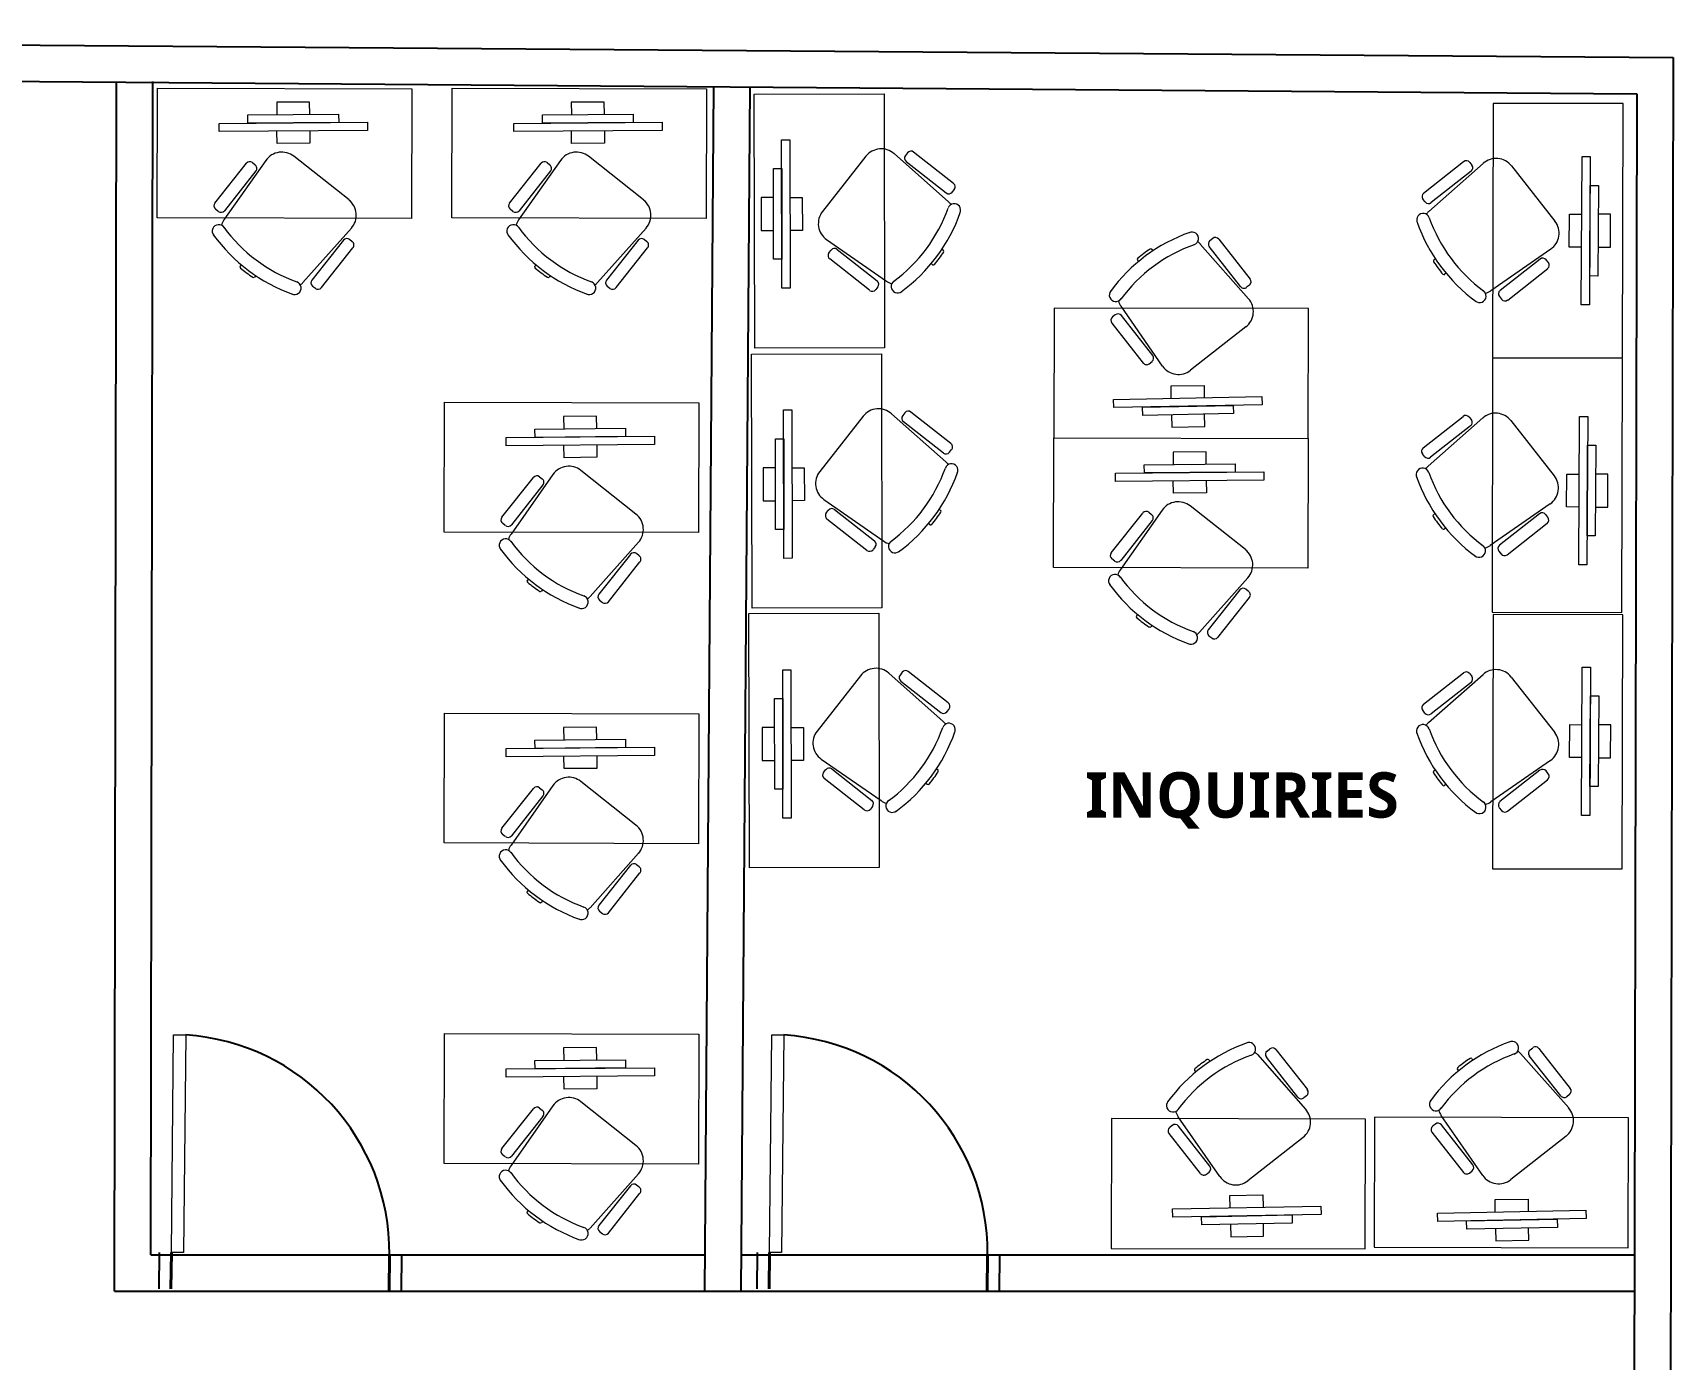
# Model space of a CAD drawing. Header units: millimetres. Extents: x 2220 to 4636, y 1941 to 3920.
# Drawn here: x 2238.47 to 2256.52, y 1978.5 to 1993.1 of the extents above; entities that cross this region are included whole.
import ezdxf

# ---------------------------------------------------------------- set-up
doc = ezdxf.new("R2010")
doc.units = ezdxf.units.MM
doc.layers.add('DOOR_005', color=15, linetype='Continuous')
for name, color, linetype, lineweight in [('DOOR_02', 2, 'Continuous', 9), ('fixture', 142, 'Continuous', 9), ('TEXT', 2, 'Continuous', 20), ('WALL_04C', 4, 'Continuous', 40)]:
    doc.layers.add(name, color=color, linetype=linetype, lineweight=lineweight)
doc.styles.get("Standard").update_dxf_attribs({"font": 'arial.ttf'})

msp = doc.modelspace()

# ---------------------------------------------------------------- linework, layer by layer
for p, q in [((2220.522, 1993.096), (2256.521, 1992.823)), ((2256.521, 1992.823), (2256.424, 1942.824)), ((2220.921, 1992.693), (2256.12, 1992.426)), ((2239.37, 1979.247), (2239.393, 1992.56)), ((2239.77, 1979.647), (2239.793, 1992.559)), ((2245.866, 1979.247), (2245.966, 1992.503)), ((2246.266, 1979.244), (2246.366, 1992.5)), ((2256.12, 1992.426), (2256.025, 1943.224)), ((2239.37, 1979.647), (2239.37, 1979.647)), ((2239.77, 1979.647), (2245.869, 1979.647)), ((2246.269, 1979.647), (2256.095, 1979.647)), ((2239.37, 1979.247), (2256.095, 1979.247)), ((2239.77, 1979.246), (2239.77, 1979.247))]:
    msp.add_line(p, q)
at = {"color": 2, "linetype": 'Continuous'}
for p, q in [((2239.863, 1979.675), (2239.859, 1979.275)), ((2242.529, 1979.647), (2242.525, 1979.247)), ((2246.444, 1979.675), (2246.44, 1979.275)), ((2249.11, 1979.647), (2249.106, 1979.247))]:
    msp.add_line(p, q, dxfattribs=at)
at = {"layer": 'DOOR_005', "linetype": 'Continuous'}
for centre in [(2239.997, 1979.674), (2246.578, 1979.674)]:
    msp.add_arc(centre, 2.399, 359.3948, 86.2101, dxfattribs=at)
at = {"layer": 'DOOR_02', "linetype": 'Continuous'}
for points in [[(2240.022, 1982.069), (2240.155, 1982.068), (2240.13, 1979.672), (2239.997, 1979.674)], [(2246.603, 1982.069), (2246.736, 1982.068), (2246.711, 1979.672), (2246.578, 1979.674)]]:
    msp.add_lwpolyline(points, close=True, dxfattribs=at)
at = {"layer": 'fixture'}
for p, q in [((2239.841, 1991.059), (2239.845, 1992.488)), ((2239.845, 1992.488), (2242.642, 1992.48)), ((2242.642, 1992.48), (2242.638, 1991.052)), ((2243.083, 1991.059), (2243.087, 1992.488)), ((2243.087, 1992.488), (2245.883, 1992.48)), ((2245.883, 1992.48), (2245.88, 1991.052)), ((2246.411, 1992.422), (2247.839, 1992.425)), ((2246.417, 1989.625), (2246.411, 1992.422)), ((2247.839, 1992.425), (2247.845, 1989.628)), ((2254.54, 1992.319), (2254.534, 1989.522)), ((2255.969, 1992.316), (2254.54, 1992.319)), ((2255.963, 1989.519), (2255.969, 1992.316)), ((2241.037, 1991.692), (2240.576, 1991.037)), ((2240.89, 1991.668), (2240.92, 1991.644)), ((2241.952, 1991.256), (2241.345, 1991.737)), ((2244.278, 1991.692), (2243.818, 1991.037)), ((2244.131, 1991.668), (2244.162, 1991.644)), ((2245.193, 1991.256), (2244.587, 1991.737)), ((2247.638, 1991.738), (2247.16, 1991.129)), ((2248.549, 1991.235), (2247.948, 1991.766)), ((2248.097, 1991.776), (2248.073, 1991.746)), ((2248.081, 1991.679), (2248.521, 1991.333)), ((2248.604, 1991.438), (2248.164, 1991.784)), ((2253.775, 1991.332), (2254.215, 1991.678)), ((2254.282, 1991.67), (2254.306, 1991.639)), ((2240.475, 1991.222), (2240.823, 1991.66)), ((2240.928, 1991.577), (2240.58, 1991.138)), ((2243.717, 1991.222), (2244.065, 1991.66)), ((2244.169, 1991.577), (2243.822, 1991.138)), ((2253.831, 1991.129), (2254.431, 1991.659)), ((2254.298, 1991.572), (2253.858, 1991.227)), ((2254.741, 1991.631), (2255.219, 1991.022)), ((2248.588, 1991.341), (2248.612, 1991.372)), ((2240.513, 1991.131), (2240.483, 1991.155)), ((2243.755, 1991.131), (2243.725, 1991.155)), ((2253.791, 1991.235), (2253.767, 1991.265)), ((2242.638, 1991.052), (2239.841, 1991.059)), ((2241.445, 1990.348), (2241.978, 1990.946)), ((2245.88, 1991.052), (2243.083, 1991.059)), ((2244.687, 1990.348), (2245.22, 1990.946)), ((2241.891, 1990.813), (2241.543, 1990.375)), ((2241.988, 1990.797), (2241.957, 1990.821)), ((2245.132, 1990.813), (2244.785, 1990.375)), ((2245.229, 1990.797), (2245.199, 1990.821)), ((2247.206, 1990.821), (2247.864, 1990.363)), ((2251.318, 1990.771), (2251.849, 1990.17)), ((2251.424, 1990.81), (2251.455, 1990.834)), ((2251.522, 1990.826), (2251.867, 1990.385)), ((2241.648, 1990.292), (2241.995, 1990.73)), ((2244.89, 1990.292), (2245.237, 1990.73)), ((2247.232, 1990.674), (2247.256, 1990.704)), ((2247.68, 1990.262), (2247.24, 1990.607)), ((2247.322, 1990.712), (2247.762, 1990.367)), ((2248.474, 1990.714), (2248.491, 1990.702)), ((2250.64, 1990.579), (2250.627, 1990.595)), ((2250.798, 1990.696), (2250.785, 1990.713)), ((2251.762, 1990.303), (2251.416, 1990.743)), ((2253.905, 1990.608), (2253.888, 1990.595)), ((2255.173, 1990.714), (2254.515, 1990.257)), ((2255.057, 1990.606), (2254.617, 1990.26)), ((2255.148, 1990.567), (2255.124, 1990.598)), ((2240.767, 1990.543), (2240.755, 1990.527)), ((2240.925, 1990.425), (2240.912, 1990.408)), ((2244.009, 1990.543), (2243.996, 1990.527)), ((2244.166, 1990.425), (2244.153, 1990.408)), ((2248.357, 1990.557), (2248.373, 1990.544)), ((2254.022, 1990.45), (2254.006, 1990.438)), ((2254.7, 1990.155), (2255.14, 1990.501)), ((2241.551, 1990.308), (2241.581, 1990.284)), ((2244.792, 1990.308), (2244.823, 1990.284)), ((2247.77, 1990.3), (2247.747, 1990.27)), ((2251.859, 1990.319), (2251.828, 1990.295)), ((2249.711, 1990.067), (2249.708, 1988.639)), ((2252.508, 1990.06), (2249.711, 1990.067)), ((2250.903, 1989.428), (2250.446, 1990.086)), ((2252.504, 1988.632), (2252.508, 1990.06)), ((2254.609, 1990.194), (2254.633, 1990.163)), ((2250.344, 1989.902), (2250.69, 1989.462)), ((2250.383, 1989.993), (2250.352, 1989.969)), ((2250.795, 1989.544), (2250.45, 1989.985)), ((2251.82, 1989.86), (2251.211, 1989.382)), ((2246.381, 1989.56), (2247.809, 1989.563)), ((2246.387, 1986.764), (2246.381, 1989.56)), ((2247.845, 1989.628), (2246.417, 1989.625)), ((2247.809, 1989.563), (2247.815, 1986.767)), ((2254.534, 1989.516), (2254.528, 1986.719)), ((2254.534, 1989.522), (2255.963, 1989.519)), ((2255.963, 1989.513), (2254.534, 1989.516)), ((2255.957, 1986.716), (2255.963, 1989.513)), ((2250.756, 1989.454), (2250.787, 1989.478)), ((2242.999, 1987.602), (2243.003, 1989.031)), ((2243.003, 1989.031), (2245.799, 1989.024)), ((2245.799, 1989.024), (2245.796, 1987.595)), ((2247.609, 1988.876), (2247.131, 1988.267)), ((2248.519, 1988.374), (2247.919, 1988.904)), ((2248.068, 1988.914), (2248.044, 1988.884)), ((2248.052, 1988.817), (2248.492, 1988.472)), ((2248.574, 1988.577), (2248.134, 1988.922)), ((2253.769, 1988.529), (2254.209, 1988.875)), ((2253.824, 1988.326), (2254.425, 1988.857)), ((2254.276, 1988.867), (2254.3, 1988.836)), ((2254.735, 1988.828), (2255.213, 1988.22)), ((2249.704, 1987.211), (2249.708, 1988.639)), ((2249.708, 1988.639), (2252.504, 1988.632)), ((2249.708, 1988.639), (2252.504, 1988.632)), ((2252.504, 1988.632), (2252.501, 1987.204)), ((2254.292, 1988.77), (2253.852, 1988.424)), ((2248.559, 1988.48), (2248.582, 1988.51)), ((2253.785, 1988.432), (2253.761, 1988.462)), ((2244.194, 1988.235), (2243.734, 1987.58)), ((2245.109, 1987.799), (2244.503, 1988.28)), ((2243.633, 1987.765), (2243.981, 1988.203)), ((2244.085, 1988.12), (2243.738, 1987.682)), ((2244.047, 1988.211), (2244.078, 1988.187)), ((2247.177, 1987.959), (2247.835, 1987.502)), ((2251.814, 1987.408), (2251.207, 1987.889)), ((2255.167, 1987.911), (2254.509, 1987.454)), ((2243.671, 1987.674), (2243.641, 1987.698)), ((2247.202, 1987.812), (2247.226, 1987.842)), ((2247.65, 1987.4), (2247.21, 1987.745)), ((2247.293, 1987.85), (2247.733, 1987.505)), ((2248.328, 1987.695), (2248.344, 1987.683)), ((2248.445, 1987.853), (2248.461, 1987.84)), ((2250.338, 1987.373), (2250.685, 1987.811)), ((2250.899, 1987.844), (2250.439, 1987.188)), ((2250.79, 1987.728), (2250.443, 1987.29)), ((2250.752, 1987.819), (2250.782, 1987.795)), ((2253.899, 1987.805), (2253.882, 1987.792)), ((2255.051, 1987.803), (2254.611, 1987.458)), ((2254.694, 1987.352), (2255.133, 1987.698)), ((2255.142, 1987.765), (2255.118, 1987.795)), ((2245.796, 1987.595), (2242.999, 1987.602)), ((2254.016, 1987.647), (2254, 1987.635)), ((2244.603, 1986.891), (2245.136, 1987.489)), ((2245.048, 1987.356), (2244.701, 1986.918)), ((2245.145, 1987.34), (2245.115, 1987.364)), ((2247.741, 1987.438), (2247.717, 1987.408)), ((2254.603, 1987.391), (2254.627, 1987.36)), ((2244.806, 1986.835), (2245.153, 1987.273)), ((2252.501, 1987.204), (2249.704, 1987.211)), ((2250.376, 1987.282), (2250.346, 1987.306)), ((2243.925, 1987.086), (2243.912, 1987.07)), ((2251.308, 1986.499), (2251.841, 1987.097)), ((2251.85, 1986.949), (2251.82, 1986.973)), ((2244.082, 1986.968), (2244.069, 1986.951)), ((2244.708, 1986.851), (2244.739, 1986.827)), ((2251.753, 1986.965), (2251.406, 1986.527)), ((2251.51, 1986.443), (2251.858, 1986.882)), ((2246.352, 1986.705), (2247.78, 1986.708)), ((2246.358, 1983.908), (2246.352, 1986.705)), ((2247.815, 1986.767), (2246.387, 1986.764)), ((2247.78, 1986.708), (2247.786, 1983.911)), ((2250.63, 1986.694), (2250.617, 1986.679)), ((2254.528, 1986.719), (2255.957, 1986.716)), ((2254.539, 1986.694), (2254.533, 1983.897)), ((2255.967, 1986.691), (2254.539, 1986.694)), ((2255.961, 1983.894), (2255.967, 1986.691)), ((2250.787, 1986.576), (2250.774, 1986.56)), ((2251.413, 1986.46), (2251.444, 1986.436)), ((2248.545, 1985.721), (2248.105, 1986.067)), ((2247.579, 1986.02), (2247.101, 1985.411)), ((2248.49, 1985.518), (2247.89, 1986.048)), ((2248.038, 1986.058), (2248.014, 1986.028)), ((2248.022, 1985.961), (2248.462, 1985.616)), ((2253.774, 1985.707), (2254.214, 1986.052)), ((2253.829, 1985.504), (2254.429, 1986.034)), ((2254.297, 1985.947), (2253.857, 1985.602)), ((2254.281, 1986.044), (2254.305, 1986.014)), ((2254.74, 1986.006), (2255.218, 1985.397)), ((2242.999, 1984.18), (2243.003, 1985.608)), ((2243.003, 1985.608), (2245.799, 1985.601)), ((2245.799, 1985.601), (2245.796, 1984.172)), ((2248.529, 1985.624), (2248.553, 1985.654)), ((2253.79, 1985.61), (2253.766, 1985.64)), ((2247.147, 1985.103), (2247.805, 1984.646)), ((2247.173, 1984.956), (2247.197, 1984.987)), ((2247.264, 1984.995), (2247.704, 1984.649)), ((2248.416, 1984.997), (2248.432, 1984.984)), ((2253.903, 1984.983), (2253.887, 1984.97)), ((2255.172, 1985.089), (2254.514, 1984.632)), ((2244.194, 1984.813), (2243.734, 1984.157)), ((2245.109, 1984.376), (2244.503, 1984.857)), ((2247.621, 1984.544), (2247.181, 1984.89)), ((2248.298, 1984.839), (2248.314, 1984.827)), ((2254.021, 1984.825), (2254.005, 1984.813)), ((2255.055, 1984.981), (2254.615, 1984.635)), ((2254.698, 1984.53), (2255.138, 1984.876)), ((2255.146, 1984.942), (2255.122, 1984.973)), ((2243.633, 1984.342), (2243.981, 1984.78)), ((2244.085, 1984.697), (2243.738, 1984.259)), ((2244.047, 1984.788), (2244.078, 1984.764)), ((2247.712, 1984.583), (2247.688, 1984.552)), ((2254.607, 1984.568), (2254.631, 1984.538)), ((2243.671, 1984.251), (2243.641, 1984.275)), ((2245.796, 1984.172), (2242.999, 1984.18)), ((2244.603, 1983.468), (2245.136, 1984.066)), ((2245.048, 1983.934), (2244.701, 1983.495)), ((2245.145, 1983.917), (2245.115, 1983.941)), ((2247.786, 1983.911), (2246.358, 1983.908)), ((2244.806, 1983.412), (2245.153, 1983.85)), ((2254.533, 1983.897), (2255.961, 1983.894)), ((2243.925, 1983.663), (2243.912, 1983.647)), ((2244.082, 1983.545), (2244.069, 1983.529)), ((2244.708, 1983.428), (2244.739, 1983.404)), ((2242.999, 1980.654), (2243.003, 1982.082)), ((2243.003, 1982.082), (2245.799, 1982.075)), ((2245.799, 1982.075), (2245.796, 1980.647)), ((2254.946, 1981.903), (2254.977, 1981.927)), ((2255.044, 1981.919), (2255.389, 1981.479)), ((2251.426, 1981.777), (2251.413, 1981.793)), ((2251.947, 1981.851), (2252.477, 1981.25)), ((2252.39, 1981.383), (2252.045, 1981.823)), ((2252.053, 1981.89), (2252.083, 1981.914)), ((2252.15, 1981.906), (2252.496, 1981.466)), ((2254.32, 1981.79), (2254.307, 1981.806)), ((2254.84, 1981.864), (2255.371, 1981.264)), ((2255.284, 1981.397), (2254.938, 1981.837)), ((2251.268, 1981.66), (2251.256, 1981.675)), ((2254.162, 1981.673), (2254.149, 1981.689)), ((2252.487, 1981.399), (2252.457, 1981.375)), ((2255.381, 1981.412), (2255.35, 1981.388)), ((2243.633, 1980.816), (2243.981, 1981.254)), ((2244.194, 1981.287), (2243.734, 1980.631)), ((2244.047, 1981.262), (2244.078, 1981.238)), ((2245.109, 1980.851), (2244.503, 1981.332)), ((2244.085, 1981.171), (2243.738, 1980.733)), ((2250.34, 1981.148), (2250.336, 1979.719)), ((2253.137, 1981.14), (2250.34, 1981.148)), ((2251.011, 1981.073), (2250.981, 1981.049)), ((2251.532, 1980.509), (2251.075, 1981.166)), ((2251.423, 1980.625), (2251.078, 1981.065)), ((2253.133, 1979.712), (2253.137, 1981.14)), ((2253.233, 1981.161), (2253.23, 1979.733)), ((2256.03, 1981.154), (2253.233, 1981.161)), ((2253.905, 1981.086), (2253.874, 1981.062)), ((2254.425, 1980.522), (2253.968, 1981.18)), ((2254.317, 1980.638), (2253.972, 1981.078)), ((2256.026, 1979.726), (2256.03, 1981.154)), ((2250.973, 1980.982), (2251.318, 1980.542)), ((2252.449, 1980.94), (2251.84, 1980.462)), ((2253.866, 1980.996), (2254.212, 1980.555)), ((2255.342, 1980.953), (2254.733, 1980.476)), ((2245.796, 1980.647), (2242.999, 1980.654)), ((2243.671, 1980.725), (2243.641, 1980.749)), ((2244.603, 1979.942), (2245.136, 1980.54)), ((2251.385, 1980.534), (2251.415, 1980.558)), ((2254.278, 1980.547), (2254.309, 1980.571)), ((2245.048, 1980.408), (2244.701, 1979.97)), ((2244.806, 1979.886), (2245.153, 1980.325)), ((2245.145, 1980.392), (2245.115, 1980.416)), ((2243.925, 1980.137), (2243.912, 1980.122)), ((2244.082, 1980.019), (2244.069, 1980.003)), ((2244.708, 1979.903), (2244.739, 1979.879)), ((2250.336, 1979.719), (2253.133, 1979.712)), ((2253.23, 1979.733), (2256.026, 1979.726))]:
    msp.add_line(p, q, dxfattribs=at)
for points in [[(2241.52, 1992.198), (2241.518, 1992.334), (2241.156, 1992.331), (2241.157, 1992.195)], [(2244.761, 1992.198), (2244.76, 1992.334), (2244.397, 1992.331), (2244.399, 1992.195)], [(2241.521, 1992.016), (2241.522, 1991.88), (2241.16, 1991.877), (2241.158, 1992.013)], [(2244.763, 1992.016), (2244.764, 1991.88), (2244.401, 1991.877), (2244.4, 1992.013)], [(2246.622, 1991.284), (2246.485, 1991.284), (2246.486, 1990.921), (2246.622, 1990.921)], [(2246.803, 1991.284), (2246.939, 1991.285), (2246.94, 1990.922), (2246.804, 1990.922)], [(2255.513, 1990.738), (2255.377, 1990.738), (2255.379, 1991.101), (2255.515, 1991.1)], [(2255.695, 1990.737), (2255.831, 1990.736), (2255.833, 1991.099), (2255.697, 1991.1)], [(2250.999, 1989.073), (2250.996, 1989.209), (2251.359, 1989.216), (2251.361, 1989.08)], [(2244.677, 1988.741), (2244.676, 1988.877), (2244.313, 1988.874), (2244.315, 1988.738)], [(2251.002, 1988.892), (2251.005, 1988.756), (2251.367, 1988.763), (2251.365, 1988.899)], [(2244.679, 1988.56), (2244.68, 1988.424), (2244.317, 1988.42), (2244.316, 1988.556)], [(2251.382, 1988.349), (2251.381, 1988.485), (2251.018, 1988.482), (2251.019, 1988.346)], [(2246.644, 1988.31), (2246.508, 1988.309), (2246.509, 1987.947), (2246.645, 1987.947)], [(2246.825, 1988.31), (2246.961, 1988.31), (2246.962, 1987.948), (2246.826, 1987.947)], [(2255.484, 1987.877), (2255.348, 1987.878), (2255.35, 1988.24), (2255.486, 1988.24)], [(2255.666, 1987.876), (2255.802, 1987.876), (2255.803, 1988.238), (2255.667, 1988.239)], [(2251.384, 1988.168), (2251.385, 1988.032), (2251.022, 1988.029), (2251.021, 1988.165)], [(2244.677, 1985.318), (2244.676, 1985.454), (2244.313, 1985.451), (2244.315, 1985.315)], [(2246.634, 1985.451), (2246.498, 1985.451), (2246.498, 1985.088), (2246.634, 1985.088)], [(2246.815, 1985.452), (2246.951, 1985.452), (2246.952, 1985.089), (2246.816, 1985.089)], [(2255.516, 1985.119), (2255.38, 1985.119), (2255.382, 1985.482), (2255.518, 1985.481)], [(2255.697, 1985.118), (2255.833, 1985.117), (2255.835, 1985.48), (2255.699, 1985.48)], [(2244.679, 1985.137), (2244.68, 1985.001), (2244.317, 1984.998), (2244.316, 1985.134)], [(2244.677, 1981.792), (2244.676, 1981.928), (2244.313, 1981.925), (2244.315, 1981.789)], [(2244.679, 1981.611), (2244.68, 1981.475), (2244.317, 1981.472), (2244.316, 1981.608)], [(2251.647, 1980.164), (2251.644, 1980.3), (2252.007, 1980.307), (2252.009, 1980.171)], [(2254.564, 1980.119), (2254.561, 1980.255), (2254.924, 1980.261), (2254.927, 1980.125)], [(2251.65, 1979.983), (2251.653, 1979.847), (2252.015, 1979.854), (2252.013, 1979.99)], [(2254.567, 1979.937), (2254.57, 1979.801), (2254.933, 1979.808), (2254.93, 1979.944)]]:
    msp.add_lwpolyline(points, dxfattribs=at)
for points in [[(2240.524, 1992.008), (2240.523, 1992.099), (2242.155, 1992.113), (2242.156, 1992.022)], [(2240.84, 1992.101), (2240.839, 1992.192), (2241.837, 1992.201), (2241.838, 1992.11)], [(2243.765, 1992.008), (2243.765, 1992.099), (2245.397, 1992.113), (2245.398, 1992.022)], [(2244.082, 1992.101), (2244.081, 1992.192), (2245.079, 1992.201), (2245.079, 1992.11)], [(2246.805, 1990.287), (2246.714, 1990.287), (2246.711, 1991.919), (2246.802, 1991.919)], [(2255.518, 1991.735), (2255.609, 1991.735), (2255.601, 1990.102), (2255.51, 1990.103)], [(2246.714, 1990.604), (2246.623, 1990.604), (2246.621, 1991.601), (2246.712, 1991.602)], [(2255.607, 1991.417), (2255.698, 1991.417), (2255.693, 1990.419), (2255.603, 1990.42)], [(2251.996, 1989.092), (2251.998, 1989.002), (2250.366, 1988.971), (2250.364, 1989.061)], [(2251.68, 1988.996), (2251.682, 1988.905), (2250.685, 1988.886), (2250.683, 1988.977)], [(2246.827, 1987.313), (2246.737, 1987.312), (2246.733, 1988.945), (2246.824, 1988.945)], [(2255.489, 1988.875), (2255.58, 1988.874), (2255.572, 1987.242), (2255.481, 1987.242)], [(2243.681, 1988.551), (2243.681, 1988.642), (2245.313, 1988.656), (2245.314, 1988.565)], [(2243.998, 1988.644), (2243.997, 1988.735), (2244.995, 1988.744), (2244.995, 1988.653)], [(2246.736, 1987.63), (2246.645, 1987.63), (2246.643, 1988.627), (2246.734, 1988.627)], [(2255.578, 1988.557), (2255.669, 1988.556), (2255.664, 1987.559), (2255.573, 1987.559)], [(2250.386, 1988.159), (2250.385, 1988.25), (2252.018, 1988.264), (2252.018, 1988.173)], [(2250.703, 1988.253), (2250.702, 1988.343), (2251.7, 1988.352), (2251.7, 1988.261)], [(2246.817, 1984.454), (2246.726, 1984.454), (2246.723, 1986.086), (2246.814, 1986.086)], [(2255.521, 1986.116), (2255.612, 1986.116), (2255.604, 1984.483), (2255.513, 1984.484)], [(2246.726, 1984.771), (2246.635, 1984.771), (2246.633, 1985.769), (2246.724, 1985.769)], [(2255.61, 1985.798), (2255.701, 1985.798), (2255.696, 1984.8), (2255.605, 1984.801)], [(2243.681, 1985.128), (2243.681, 1985.219), (2245.313, 1985.233), (2245.314, 1985.142)], [(2243.998, 1985.221), (2243.997, 1985.312), (2244.995, 1985.321), (2244.995, 1985.23)], [(2243.998, 1981.696), (2243.997, 1981.787), (2244.995, 1981.795), (2244.995, 1981.704)], [(2243.681, 1981.602), (2243.681, 1981.693), (2245.313, 1981.707), (2245.314, 1981.617)], [(2252.644, 1980.183), (2252.646, 1980.092), (2251.014, 1980.061), (2251.012, 1980.152)], [(2255.561, 1980.138), (2255.563, 1980.047), (2253.931, 1980.016), (2253.929, 1980.107)], [(2252.328, 1980.086), (2252.33, 1979.996), (2251.333, 1979.977), (2251.331, 1980.067)], [(2255.246, 1980.041), (2255.247, 1979.95), (2254.25, 1979.931), (2254.248, 1980.022)]]:
    msp.add_lwpolyline(points, close=True, dxfattribs=at)
for centre, radius, start, end in [((2240.86, 1991.63), 0.0476, 51.5906, 141.5906), ((2241.212, 1991.569), 0.214, 51.5906, 144.918), ((2244.102, 1991.63), 0.0476, 51.5906, 141.5906), ((2244.454, 1991.569), 0.214, 51.5906, 144.918), ((2247.807, 1991.605), 0.214, 48.5338, 141.8612), ((2248.111, 1991.716), 0.0476, 141.8612, 231.8612), ((2248.134, 1991.746), 0.0476, 51.8612, 141.8612), ((2254.245, 1991.64), 0.0476, 38.1388, 128.1388), ((2254.573, 1991.499), 0.214, 38.1388, 131.4662), ((2240.89, 1991.606), 0.0476, 321.5906, 51.5906), ((2244.132, 1991.606), 0.0476, 321.5906, 51.5906), ((2254.269, 1991.61), 0.0476, 308.1388, 38.1388), ((2248.551, 1991.371), 0.0476, 231.8612, 321.8612), ((2248.574, 1991.401), 0.0476, 321.8612, 51.8612), ((2253.805, 1991.295), 0.0476, 128.1388, 218.1388), ((2240.513, 1991.192), 0.0476, 141.5906, 231.5906), ((2240.543, 1991.168), 0.0476, 231.5906, 321.5906), ((2241.818, 1991.088), 0.214, 318.2632, 51.5906), ((2243.754, 1991.192), 0.0476, 141.5906, 231.5906), ((2243.785, 1991.168), 0.0476, 231.5906, 321.5906), ((2245.06, 1991.088), 0.214, 318.2632, 51.5906), ((2247.329, 1990.996), 0.214, 141.8612, 235.1886), ((2246.931, 1991.739), 1.71, 306.2908, 340.4858), ((2246.931, 1991.739), 1.853, 306.3011, 340.4858), ((2248.61, 1991.144), 0.0715, 334.1203, 160.4771), ((2248.407, 1991.075), 0.214, 37.9758, 48.5338), ((2253.829, 1991.264), 0.0476, 218.1388, 308.1388), ((2253.972, 1990.968), 0.214, 131.4662, 142.0242), ((2240.518, 1990.913), 0.0715, 32.9748, 219.3315), ((2240.751, 1990.914), 0.214, 144.918, 162.52), ((2241.956, 1991.964), 1.71, 216.0202, 250.2152), ((2243.759, 1990.913), 0.0715, 32.9748, 219.3315), ((2243.993, 1990.914), 0.214, 144.918, 162.52), ((2245.198, 1991.964), 1.71, 216.0202, 250.2152), ((2253.77, 1991.037), 0.0715, 19.5229, 205.8797), ((2255.449, 1991.632), 1.853, 199.5142, 233.6989), ((2255.449, 1991.632), 1.71, 199.5142, 233.7092), ((2255.051, 1990.89), 0.214, 304.8114, 38.1388), ((2241.956, 1991.964), 1.853, 216.0305, 250.2152), ((2241.928, 1990.784), 0.0476, 51.5906, 141.5906), ((2241.958, 1990.76), 0.0476, 321.5906, 51.5906), ((2245.198, 1991.964), 1.853, 216.0305, 250.2152), ((2245.17, 1990.784), 0.0476, 51.5906, 141.5906), ((2245.2, 1990.76), 0.0476, 321.5906, 51.5906), ((2251.821, 1989.152), 1.853, 109.4907, 143.6754), ((2251.821, 1989.152), 1.71, 109.4907, 143.6857), ((2251.227, 1990.832), 0.0715, 289.4994, 115.8561), ((2251.158, 1990.629), 0.214, 41.4427, 52.0007), ((2251.454, 1990.772), 0.0476, 128.1153, 218.1153), ((2251.484, 1990.796), 0.0476, 38.1153, 128.1153), ((2247.269, 1990.644), 0.0476, 141.8612, 231.8612), ((2247.293, 1990.675), 0.0476, 51.8612, 141.8612), ((2246.931, 1991.739), 1.887, 320.8059, 325.9518), ((2248.482, 1990.69), 0.0143, 325.9518, 51.8612), ((2250.639, 1990.604), 0.0143, 129.1706, 218.1153), ((2251.821, 1989.152), 1.887, 124.0247, 129.1706), ((2250.774, 1990.704), 0.0143, 38.1153, 124.0247), ((2253.897, 1990.584), 0.0143, 128.1388, 214.0482), ((2255.086, 1990.568), 0.0476, 38.1388, 128.1388), ((2240.766, 1990.518), 0.0143, 141.5906, 230.5353), ((2241.956, 1991.964), 1.887, 230.5353, 235.6812), ((2240.9, 1990.417), 0.0143, 235.6812, 321.5906), ((2244.008, 1990.518), 0.0143, 141.5906, 230.5353), ((2245.198, 1991.964), 1.887, 230.5353, 235.6812), ((2244.142, 1990.417), 0.0143, 235.6812, 321.5906), ((2248.382, 1990.555), 0.0143, 231.8612, 320.8059), ((2255.449, 1991.632), 1.887, 214.0482, 219.1941), ((2253.998, 1990.449), 0.0143, 219.1941, 308.1388), ((2255.11, 1990.538), 0.0476, 308.1388, 38.1388), ((2241.353, 1990.287), 0.0715, 243.8497, 70.2065), ((2241.285, 1990.491), 0.214, 307.7052, 318.2632), ((2241.58, 1990.345), 0.0476, 141.5906, 231.5906), ((2241.611, 1990.321), 0.0476, 231.5906, 321.5906), ((2244.595, 1990.287), 0.0715, 243.8497, 70.2065), ((2244.527, 1990.491), 0.214, 307.7052, 318.2632), ((2244.822, 1990.345), 0.0476, 141.5906, 231.5906), ((2244.852, 1990.321), 0.0476, 231.5906, 321.5906), ((2247.709, 1990.299), 0.0476, 231.8612, 321.8612), ((2247.733, 1990.329), 0.0476, 321.8612, 51.8612), ((2247.986, 1990.539), 0.214, 235.1886, 252.7906), ((2247.988, 1990.305), 0.0715, 123.2454, 309.6021), ((2250.388, 1990.21), 0.0715, 140.3744, 326.7311), ((2251.799, 1990.332), 0.0476, 218.1153, 308.1153), ((2251.829, 1990.356), 0.0476, 308.1153, 38.1153), ((2254.391, 1990.199), 0.0715, 230.3979, 56.7546), ((2254.393, 1990.433), 0.214, 287.2094, 304.8114), ((2254.646, 1990.223), 0.0476, 128.1388, 218.1388), ((2250.622, 1990.208), 0.214, 197.1859, 214.7879), ((2251.688, 1990.028), 0.214, 308.1153, 41.4427), ((2254.67, 1990.193), 0.0476, 218.1388, 308.1388), ((2250.382, 1989.931), 0.0476, 128.1153, 218.1153), ((2250.412, 1989.955), 0.0476, 38.1153, 128.1153), ((2250.757, 1989.515), 0.0476, 308.1153, 38.1153), ((2250.727, 1989.491), 0.0476, 218.1153, 308.1153), ((2251.079, 1989.55), 0.214, 214.7879, 308.1153), ((2247.777, 1988.744), 0.214, 48.5338, 141.8612), ((2248.081, 1988.854), 0.0476, 141.8612, 231.8612), ((2248.105, 1988.885), 0.0476, 51.8612, 141.8612), ((2254.239, 1988.837), 0.0476, 38.1388, 128.1388), ((2254.263, 1988.807), 0.0476, 308.1388, 38.1388), ((2254.567, 1988.696), 0.214, 38.1388, 131.4662), ((2248.521, 1988.509), 0.0476, 231.8612, 321.8612), ((2248.545, 1988.539), 0.0476, 321.8612, 51.8612), ((2253.799, 1988.492), 0.0476, 128.1388, 218.1388), ((2253.823, 1988.462), 0.0476, 218.1388, 308.1388), ((2244.37, 1988.112), 0.214, 51.5906, 144.918), ((2247.299, 1988.135), 0.214, 141.8612, 235.1886), ((2246.901, 1988.877), 1.71, 306.2908, 340.4858), ((2246.901, 1988.877), 1.853, 306.3011, 340.4858), ((2248.58, 1988.282), 0.0715, 334.1203, 160.4771), ((2248.378, 1988.213), 0.214, 37.9758, 48.5338), ((2253.764, 1988.234), 0.0715, 19.5229, 205.8797), ((2253.966, 1988.166), 0.214, 131.4662, 142.0242), ((2255.443, 1988.829), 1.71, 199.5142, 233.7092), ((2244.018, 1988.173), 0.0476, 51.5906, 141.5906), ((2244.048, 1988.149), 0.0476, 321.5906, 51.5906), ((2255.443, 1988.829), 1.853, 199.5142, 233.6989), ((2255.045, 1988.087), 0.214, 304.8114, 38.1388), ((2251.074, 1987.721), 0.214, 51.5906, 144.918), ((2243.67, 1987.735), 0.0476, 141.5906, 231.5906), ((2244.976, 1987.631), 0.214, 318.2632, 51.5906), ((2247.24, 1987.783), 0.0476, 141.8612, 231.8612), ((2247.264, 1987.813), 0.0476, 51.8612, 141.8612), ((2246.901, 1988.877), 1.887, 320.8059, 325.9518), ((2248.453, 1987.829), 0.0143, 325.9518, 51.8612), ((2250.723, 1987.782), 0.0476, 51.5906, 141.5906), ((2250.753, 1987.758), 0.0476, 321.5906, 51.5906), ((2253.891, 1987.781), 0.0143, 128.1388, 214.0482), ((2255.443, 1988.829), 1.887, 214.0482, 219.1941), ((2255.08, 1987.766), 0.0476, 38.1388, 128.1388), ((2255.104, 1987.735), 0.0476, 308.1388, 38.1388), ((2243.675, 1987.456), 0.0715, 32.9748, 219.3315), ((2243.701, 1987.711), 0.0476, 231.5906, 321.5906), ((2243.909, 1987.457), 0.214, 144.918, 162.52), ((2248.352, 1987.694), 0.0143, 231.8612, 320.8059), ((2253.992, 1987.646), 0.0143, 219.1941, 308.1388), ((2245.114, 1988.507), 1.853, 216.0305, 250.2152), ((2245.114, 1988.507), 1.71, 216.0202, 250.2152), ((2245.086, 1987.327), 0.0476, 51.5906, 141.5906), ((2245.116, 1987.303), 0.0476, 321.5906, 51.5906), ((2247.68, 1987.437), 0.0476, 231.8612, 321.8612), ((2247.704, 1987.468), 0.0476, 321.8612, 51.8612), ((2247.957, 1987.677), 0.214, 235.1886, 252.7906), ((2247.959, 1987.444), 0.0715, 123.2454, 309.6021), ((2250.375, 1987.343), 0.0476, 141.5906, 231.5906), ((2251.681, 1987.24), 0.214, 318.2632, 51.5906), ((2254.385, 1987.396), 0.0715, 230.3979, 56.7546), ((2254.387, 1987.63), 0.214, 287.2094, 304.8114), ((2254.64, 1987.42), 0.0476, 128.1388, 218.1388), ((2254.664, 1987.39), 0.0476, 218.1388, 308.1388), ((2250.405, 1987.32), 0.0476, 231.5906, 321.5906), ((2250.614, 1987.065), 0.214, 144.918, 162.52), ((2243.924, 1987.061), 0.0143, 141.5906, 230.5353), ((2245.114, 1988.507), 1.887, 230.5353, 235.6812), ((2250.38, 1987.064), 0.0715, 32.9748, 219.3315), ((2251.818, 1988.115), 1.853, 216.0305, 250.2152), ((2251.818, 1988.115), 1.71, 216.0202, 250.2152), ((2251.79, 1986.935), 0.0476, 51.5906, 141.5906), ((2244.058, 1986.96), 0.0143, 235.6812, 321.5906), ((2244.511, 1986.831), 0.0715, 243.8497, 70.2065), ((2244.443, 1987.034), 0.214, 307.7052, 318.2632), ((2244.738, 1986.889), 0.0476, 141.5906, 231.5906), ((2244.768, 1986.865), 0.0476, 231.5906, 321.5906), ((2251.821, 1986.911), 0.0476, 321.5906, 51.5906), ((2250.628, 1986.67), 0.0143, 141.5906, 230.5353), ((2251.818, 1988.115), 1.887, 230.5353, 235.6812), ((2250.763, 1986.569), 0.0143, 235.6812, 321.5906), ((2251.216, 1986.439), 0.0715, 243.8497, 70.2065), ((2251.148, 1986.642), 0.214, 307.7052, 318.2632), ((2251.443, 1986.497), 0.0476, 141.5906, 231.5906), ((2251.473, 1986.473), 0.0476, 231.5906, 321.5906), ((2247.748, 1985.888), 0.214, 48.5338, 141.8612), ((2248.076, 1986.029), 0.0476, 51.8612, 141.8612), ((2254.571, 1985.874), 0.214, 38.1388, 131.4662), ((2248.052, 1985.999), 0.0476, 141.8612, 231.8612), ((2254.243, 1986.015), 0.0476, 38.1388, 128.1388), ((2254.267, 1985.985), 0.0476, 308.1388, 38.1388), ((2248.516, 1985.684), 0.0476, 321.8612, 51.8612), ((2253.803, 1985.67), 0.0476, 128.1388, 218.1388), ((2248.492, 1985.653), 0.0476, 231.8612, 321.8612), ((2253.827, 1985.639), 0.0476, 218.1388, 308.1388), ((2247.27, 1985.279), 0.214, 141.8612, 235.1886), ((2246.872, 1986.021), 1.71, 306.2908, 340.4858), ((2246.872, 1986.021), 1.853, 306.3011, 340.4858), ((2248.551, 1985.426), 0.0715, 334.1203, 160.4771), ((2248.348, 1985.357), 0.214, 37.9758, 48.5338), ((2253.768, 1985.412), 0.0715, 19.5229, 205.8797), ((2255.447, 1986.007), 1.853, 199.5142, 233.6989), ((2253.971, 1985.343), 0.214, 131.4662, 142.0242), ((2255.447, 1986.007), 1.71, 199.5142, 233.7092), ((2255.049, 1985.265), 0.214, 304.8114, 38.1388), ((2247.234, 1984.957), 0.0476, 51.8612, 141.8612), ((2248.423, 1984.973), 0.0143, 325.9518, 51.8612), ((2255.085, 1984.943), 0.0476, 38.1388, 128.1388), ((2244.37, 1984.689), 0.214, 51.5906, 144.918), ((2247.21, 1984.927), 0.0476, 141.8612, 231.8612), ((2248.323, 1984.838), 0.0143, 231.8612, 320.8059), ((2246.872, 1986.021), 1.887, 320.8059, 325.9518), ((2253.896, 1984.959), 0.0143, 128.1388, 214.0482), ((2255.447, 1986.007), 1.887, 214.0482, 219.1941), ((2253.996, 1984.824), 0.0143, 219.1941, 308.1388), ((2255.109, 1984.913), 0.0476, 308.1388, 38.1388), ((2244.018, 1984.751), 0.0476, 51.5906, 141.5906), ((2244.048, 1984.727), 0.0476, 321.5906, 51.5906), ((2247.674, 1984.612), 0.0476, 321.8612, 51.8612), ((2247.927, 1984.822), 0.214, 235.1886, 252.7906), ((2247.929, 1984.588), 0.0715, 123.2454, 309.6021), ((2254.39, 1984.574), 0.0715, 230.3979, 56.7546), ((2254.392, 1984.808), 0.214, 287.2094, 304.8114), ((2254.645, 1984.598), 0.0476, 128.1388, 218.1388), ((2247.65, 1984.582), 0.0476, 231.8612, 321.8612), ((2254.669, 1984.567), 0.0476, 218.1388, 308.1388), ((2243.67, 1984.312), 0.0476, 141.5906, 231.5906), ((2244.976, 1984.208), 0.214, 318.2632, 51.5906), ((2243.675, 1984.033), 0.0715, 32.9748, 219.3315), ((2243.701, 1984.288), 0.0476, 231.5906, 321.5906), ((2243.909, 1984.034), 0.214, 144.918, 162.52), ((2245.114, 1985.084), 1.853, 216.0305, 250.2152), ((2245.114, 1985.084), 1.71, 216.0202, 250.2152), ((2245.086, 1983.904), 0.0476, 51.5906, 141.5906), ((2245.116, 1983.88), 0.0476, 321.5906, 51.5906), ((2243.924, 1983.638), 0.0143, 141.5906, 230.5353), ((2245.114, 1985.084), 1.887, 230.5353, 235.6812), ((2244.058, 1983.537), 0.0143, 235.6812, 321.5906), ((2244.511, 1983.408), 0.0715, 243.8497, 70.2065), ((2244.443, 1983.611), 0.214, 307.7052, 318.2632), ((2244.738, 1983.466), 0.0476, 141.5906, 231.5906), ((2244.768, 1983.442), 0.0476, 231.5906, 321.5906), ((2252.45, 1980.233), 1.853, 109.4907, 143.6754), ((2251.855, 1981.912), 0.0715, 289.4994, 115.8561), ((2252.113, 1981.877), 0.0476, 38.1153, 128.1153), ((2255.343, 1980.246), 1.853, 109.4907, 143.6754), ((2254.749, 1981.925), 0.0715, 289.4994, 115.8561), ((2255.006, 1981.89), 0.0476, 38.1153, 128.1153), ((2252.45, 1980.233), 1.71, 109.4907, 143.6857), ((2252.45, 1980.233), 1.887, 124.0247, 129.1706), ((2251.402, 1981.784), 0.0143, 38.1153, 124.0247), ((2251.787, 1981.709), 0.214, 41.4427, 52.0007), ((2252.082, 1981.853), 0.0476, 128.1153, 218.1153), ((2255.343, 1980.246), 1.71, 109.4907, 143.6857), ((2255.343, 1980.246), 1.887, 124.0247, 129.1706), ((2254.295, 1981.798), 0.0143, 38.1153, 124.0247), ((2254.68, 1981.722), 0.214, 41.4427, 52.0007), ((2254.976, 1981.866), 0.0476, 128.1153, 218.1153), ((2251.267, 1981.684), 0.0143, 129.1706, 218.1153), ((2254.16, 1981.697), 0.0143, 129.1706, 218.1153), ((2244.37, 1981.164), 0.214, 51.5906, 144.918), ((2252.428, 1981.413), 0.0476, 218.1153, 308.1153), ((2252.458, 1981.436), 0.0476, 308.1153, 38.1153), ((2255.321, 1981.426), 0.0476, 218.1153, 308.1153), ((2255.351, 1981.45), 0.0476, 308.1153, 38.1153), ((2244.018, 1981.225), 0.0476, 51.5906, 141.5906), ((2244.048, 1981.201), 0.0476, 321.5906, 51.5906), ((2251.017, 1981.291), 0.0715, 140.3744, 326.7311), ((2251.251, 1981.289), 0.214, 197.1859, 214.7879), ((2252.317, 1981.109), 0.214, 308.1153, 41.4427), ((2253.91, 1981.304), 0.0715, 140.3744, 326.7311), ((2254.144, 1981.302), 0.214, 197.1859, 214.7879), ((2255.21, 1981.122), 0.214, 308.1153, 41.4427), ((2251.01, 1981.012), 0.0476, 128.1153, 218.1153), ((2251.041, 1981.035), 0.0476, 38.1153, 128.1153), ((2253.904, 1981.025), 0.0476, 128.1153, 218.1153), ((2253.934, 1981.049), 0.0476, 38.1153, 128.1153), ((2244.976, 1980.683), 0.214, 318.2632, 51.5906), ((2243.67, 1980.787), 0.0476, 141.5906, 231.5906), ((2243.701, 1980.763), 0.0476, 231.5906, 321.5906), ((2243.675, 1980.507), 0.0715, 32.9748, 219.3315), ((2243.909, 1980.508), 0.214, 144.918, 162.52), ((2245.114, 1981.558), 1.71, 216.0202, 250.2152), ((2251.356, 1980.572), 0.0476, 218.1153, 308.1153), ((2251.386, 1980.595), 0.0476, 308.1153, 38.1153), ((2251.708, 1980.631), 0.214, 214.7879, 308.1153), ((2254.249, 1980.585), 0.0476, 218.1153, 308.1153), ((2254.279, 1980.609), 0.0476, 308.1153, 38.1153), ((2254.601, 1980.644), 0.214, 214.7879, 308.1153), ((2245.114, 1981.558), 1.853, 216.0305, 250.2152), ((2245.086, 1980.378), 0.0476, 51.5906, 141.5906), ((2245.116, 1980.354), 0.0476, 321.5906, 51.5906), ((2243.924, 1980.113), 0.0143, 141.5906, 230.5353), ((2245.114, 1981.558), 1.887, 230.5353, 235.6812), ((2244.058, 1980.012), 0.0143, 235.6812, 321.5906), ((2244.511, 1979.882), 0.0715, 243.8497, 70.2065), ((2244.443, 1980.085), 0.214, 307.7052, 318.2632), ((2244.738, 1979.94), 0.0476, 141.5906, 231.5906), ((2244.768, 1979.916), 0.0476, 231.5906, 321.5906)]:
    msp.add_arc(centre, radius, start, end, dxfattribs=at)
at = {"layer": 'WALL_04C', "linetype": 'Continuous'}
for p, q in [((2239.997, 1979.674), (2239.992, 1979.274)), ((2242.396, 1979.648), (2242.392, 1979.248)), ((2246.578, 1979.674), (2246.573, 1979.274)), ((2248.977, 1979.648), (2248.973, 1979.248))]:
    msp.add_line(p, q, dxfattribs=at)

# ---------------------------------------------------------------- texts
at = {"layer": 'TEXT', "transparency": 33554638, "insert": (2250.049, 1984.958), "char_height": 0.5, "attachment_point": 1}
msp.add_mtext_dynamic_manual_height_columns('{\\fYu Gothic UI Semibold|b0|i0|c0|p34;INQUIRIES}', width=2.90855, gutter_width=7.754, heights=[0.517], dxfattribs=at)

doc.saveas('drawing.dxf')
